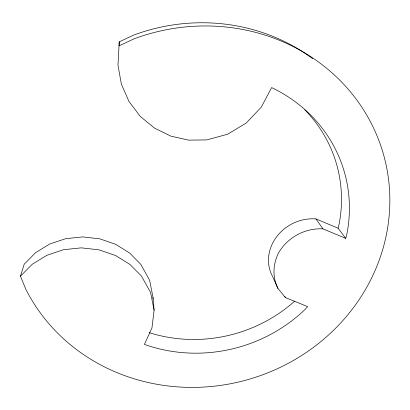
<?xml version="1.0" encoding="UTF-8"?>
<svg xmlns="http://www.w3.org/2000/svg" width="410" height="410" viewBox="0 0 410 410"><rect width="100%" height="100%" fill="white"/><g stroke="black" fill="none" stroke-linecap="round" stroke-linejoin="round"><path stroke-width="0.61" d="M119.254 41.846L119.084 45.848L134.075 38.832A192.008 179.775 -15.9 0 1 376.467 134.459A192.008 179.775 -15.9 0 1 274.551 369.989A192.008 179.775 -15.9 0 1 25.758 289.152L20.5 276.15L24.2 264.219L35.48 252.76L49.61 244.052L65.728 238.656L82.835 236.898L99.876 238.861L115.815 244.386L129.724 253.088L140.825 264.383L149.624 280.296L153.048 297.573L154.104 310.211L151.946 327.974L144.412 344.395A149.066 139.318 -16 0 0 305.455 309.053L307.633 306.618L285.411 297.578L277.98 288.486L272.712 276.735A41.246 36.844 -28.6 0 1 276.54 236.888A41.246 36.844 -28.6 0 1 315.987 218.925L338.04 228.175L345.722 238.353L346.64 235.186A149.066 139.318 -16 0 0 271.635 87.581L261.288 107.143L246.231 123.051L227.611 134.229L206.768 139.912L188.682 140.138L170.975 136.166L154.544 128.14L140.281 116.404L128.991 101.485L121.38 84.127L117.972 65.231L119.254 41.846L133.66 35.101A185.089 174.209 -15.7 0 1 312.758 58.748M152.899 298.808L153.048 297.573M338.04 228.175L338.916 225.105A143.715 135.039 -15.8 0 0 304.799 109.788M20.5 276.15L32.19 264.306L46.843 255.302L63.565 249.7L81.313 247.85L98.994 249.839L115.533 255.507L129.955 264.445L141.46 276.063L150.567 292.438L154.104 310.211M345.722 238.353L322.942 228.857C304.917 227.914 287.302 237.513 278.38 253.211C272.922 264.306 272.276 277.35 277.98 288.486M315.987 218.925L322.942 228.857M284.888 296.435L285.411 297.578M294.723 301.104A143.715 135.039 -15.8 0 1 149.102 332.628"/></g></svg>
